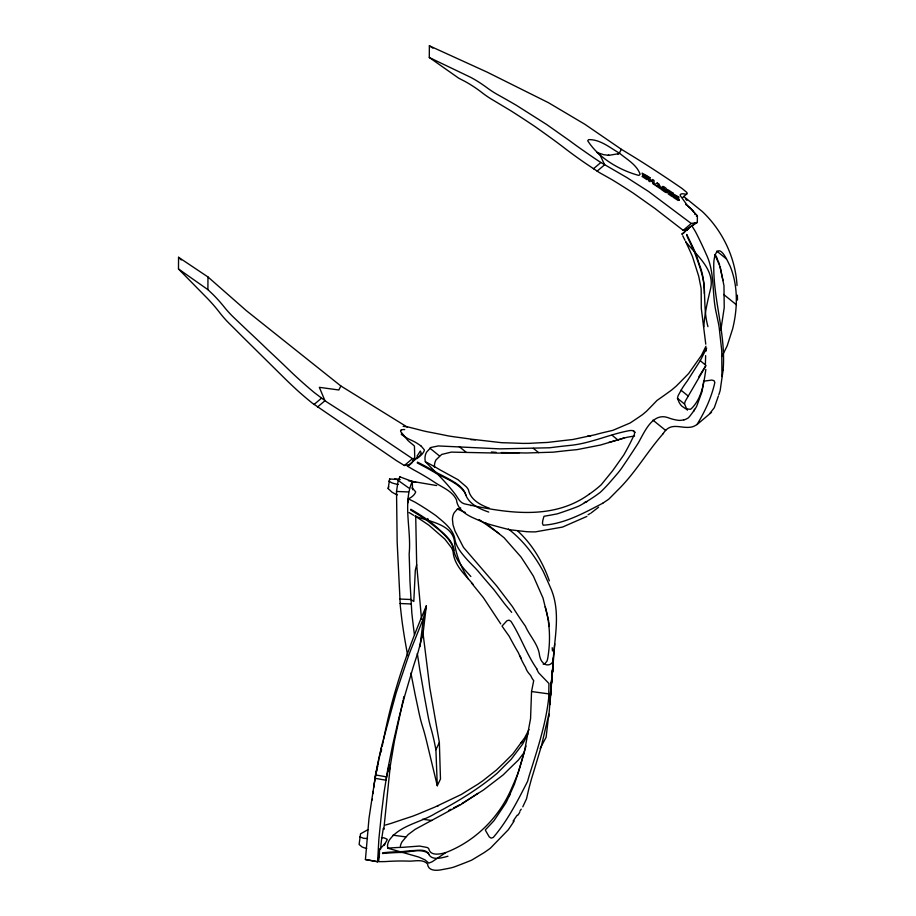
<?xml version="1.0" encoding="UTF-8"?>
<svg xmlns="http://www.w3.org/2000/svg" width="916" height="916" viewBox="0 0 916 916"><rect width="100%" height="100%" fill="white"/><g stroke="black" fill="none" stroke-linecap="round" stroke-linejoin="round"><path stroke-width="1.37" d="M682.741 197.455L686.92 193.814A3.149 1.477 52.3 0 0 686.931 192.532L682.168 188.57A1259.843 929.671 -2.2 0 0 634.479 157.312L621.392 149.319L584.809 124.244L548.409 102.672L487.14 72.135L429.364 45.8L429.295 57.502L458.71 78.181L465.168 81.524A77.402 42.617 40.7 0 1 480.018 91.108L481.301 92.081A56.368 30.526 42.3 0 0 492.934 100.039L510.888 110.802A710.507 378.182 43.8 0 1 534.257 126.064A699.755 365.896 45.2 0 1 556.951 142.358L562.538 146.56A272.556 139.919 46.7 0 0 585.69 163.437L599.007 172.357L611.865 179.605A514.059 253.789 49.4 0 1 633.494 193.276L654.757 208.344L683.153 230.317L685.248 230.042L697.328 222.451L697.385 216.119L696.71 215.191M409.83 464.549L404.38 465.5L396.365 460.576L312.184 403.051A275.773 128.492 52.9 0 1 301.57 394.143L298.937 391.83A271.915 124.507 53.9 0 1 286.09 379.762L242.351 336.55A691.763 292.719 57.7 0 0 229.092 323.337L228.679 322.913A57.113 23.793 58.4 0 1 220.424 313.593L219.714 312.677A76.36 31.499 58.8 0 0 211.768 303.104L210.737 301.971A79.955 32.655 59.2 0 0 207.657 298.673L178.483 268.972L178.551 257.27L207.966 276.964L246.404 310.707L340.855 385.98L407.437 427.2M401.231 430.028L400.739 430.497A3.16 1.603 47.3 0 0 400.693 431.585L407.769 440.321A30.297 15.412 47.3 0 0 411.41 443.47A31.877 16.213 47.3 0 1 414.444 446.069L414.753 458.24L412.452 458.653L360.389 423.65A514.059 251.224 50 0 0 338.977 409.784L326.772 401.987L314.154 392.472A272.556 127.461 52.7 0 1 293.086 373.831L288.139 369.091A699.755 319.512 54 0 0 268.377 350.359A710.507 316.272 55.3 0 0 248.831 331.798L234.393 318.07A56.368 24.423 56.6 0 1 225.107 308.12L224.122 306.883A77.402 32.552 58 0 0 212.81 294.311L207.898 289.651L207.966 276.964M407.654 655.581L404.654 638.521A271.915 55.258 88.3 0 1 402.227 622.537L401.815 619.262A275.773 54.307 89.3 0 1 400.303 605.865L397.166 542.226L396.525 491.457L398.174 480.442L399.88 476.847L412.223 481.415C402.605 503.869 411.559 530.261 409.154 554.008A514.059 91.589 -88 0 1 409.956 581.122L411.834 613.044A272.556 53.3 89.5 0 0 414.444 634.765M550.837 690.939L550.871 690.046M706.156 351.046L706.202 348.378M705.389 364.19L705.641 355.626M548.695 697.969L548.936 683.508L538.963 673.145A59.78 16.717 -75 0 1 536.787 668.783M540.154 748.441L546.108 737.288L548.821 714.194L541.459 745.83L533.032 773.894A48.079 12.24 -76 0 0 530.101 783.982L529.7 785.459A49.979 13.98 -75 0 0 528.555 789.935L526.528 798.798L522.784 806.836M704.347 293.475C704.965 278.922 699.091 264.987 694.282 251.556A184.849 64.418 70.5 0 0 687.561 237.404L686.679 234.45A154.632 53.895 70.5 0 1 694.374 250.469L695.897 253.869A158.583 46.956 76.1 0 1 699.252 264.358C707.656 284.292 702.091 306.15 707.965 326.657M379.59 853.414L377.632 861.761L365.427 859.529L368.988 818.4L375.846 773.058A275.773 4.225 -77.7 0 1 378.148 761.803L378.743 758.917A271.915 0.801 -77 0 1 382.132 744.135L396.101 693.068A691.763 33.274 -74.1 0 1 401.059 678L401.219 677.542A57.113 3.286 -73.6 0 0 404.746 667.134L405.078 666.115A76.36 4.82 -73.2 0 1 408.708 655.524L409.166 654.276A79.955 5.496 -72.9 0 1 410.505 650.635L423.444 618.289L426.341 605.888C409.108 646.123 394.349 687.584 385.407 730.499L383.529 739.693M508.403 529.047C523.002 540.2 534.36 555.165 543.096 571.195A363.858 115.679 73.5 0 1 551.008 588.851C561.245 613.182 554.065 639.334 552.875 664.581M552.508 670.054L552.726 668.886M377.621 861.75L378.869 839.125L381.64 811.897A514.059 26.461 -79.7 0 0 384.022 792.58L387.766 769.394A272.556 4.912 -77.8 0 1 392.483 745.967L393.765 740.139A699.755 0.733 -76.9 0 0 399.078 717.285L399.078 717.262A710.507 11.484 -75.9 0 1 404.941 695.118L409.67 679.031A56.368 1.901 -74.9 0 0 413.059 667.535L413.494 666.15A77.402 3.996 -73.9 0 1 418.131 651.986L423.089 633.242L426.341 605.888M366.709 848.491A21.434 13.087 3.9 0 1 362.083 846.968L359.118 844.46L360.526 833.835L368.095 829.587M550.001 702.091L549.795 703.305L550.047 701.667M552.474 670.306L551.123 686.073M359.69 836.789L363.549 838.277A23.14 11.21 -12.7 0 0 367.534 838.449M397.338 494.915A23.14 12.263 22.6 0 1 391.876 492.098L388.189 488.594L389.644 478.954M408.032 502.712L408.353 498.865L414.822 502.06A150.35 78.753 28.1 0 1 436.13 515.8C443.31 521.925 452.035 528.131 454.622 537.726C455.573 546.703 462.053 553.894 467.801 560.374A347.061 169.575 42.9 0 0 475.45 568.264L478.026 571.08A422.974 194.318 50.5 0 0 493.804 589.538L504.35 603.461A91.611 38.609 58.1 0 0 509.834 610.045L511.678 612.346M548.787 716.85L554.753 643.845M552.783 667.226L553.161 664.215L552.692 669.596M550.104 699.996L550.356 696.858M551.111 688.947L551.398 685.466M686.691 230.523L686.748 229.916M552.692 669.321L552.314 672.138L552.783 666.665M551.214 688.523L550.653 692.565L551.329 685.809M551.077 689.256L550.86 690.882M703.832 326.829C704.564 314.199 707.404 301.868 710.358 289.605C715.636 270.071 696.412 255.152 685.615 241.606L686.553 243.541A153.648 53.002 70.9 0 1 692.485 256.583L698.713 276.243L701.049 288.059A20.473 4.752 82.3 0 1 701.187 292.983L701.29 308.303L705.767 344.153M380.564 849.235L380.609 848.777A31.877 2.702 -81.6 0 0 380.953 845.25A30.297 2.565 -81.6 0 1 381.377 840.991L383.289 828.419A18.492 1.569 -81.6 0 1 383.815 829.438L390.262 765.971L394.475 740.826L403.063 700.293M549.921 702.938L549.634 704.908L550.104 699.435M550.596 690.996L549.989 695.839M548.73 697.729C546.05 722.426 538.448 746.254 531.04 769.852A59.78 16.717 -75 0 0 527.582 781.371C517.666 800.824 507.533 820.862 493.255 837.453L491.171 838.14L489.247 836.915L485.743 830.869L485.343 829.896L486.087 829.117A283.399 63.88 -52.7 0 0 493.884 820.782L493.976 820.679A236.236 37.167 -59.6 0 0 501.831 809.034A119.046 18.721 -59.6 0 0 505.804 803.011L506.869 800.962A102.592 8.553 -66.6 0 0 509.72 794.687L510.67 792.592A96.844 8.072 -66.6 0 0 514.403 784.211L520.013 766.91A409.715 2.267 -73.8 0 0 523.872 753.582L524.937 749.162A393.056 28.98 -81 0 1 530.559 718.682L531.543 691.534L533.719 680.565A393.056 39.296 -83.5 0 1 530.925 675.997L530.295 675.092A409.715 72.375 89.2 0 1 527.788 671.955A59.838 10.568 89.2 0 1 525.475 667.237L524.158 664.936A96.844 24.045 81.7 0 1 521.536 659.806L520.883 658.398A102.592 25.465 81.7 0 1 518.903 653.887L518.135 652.272A119.046 37.224 74.2 0 1 515.09 647.074A236.236 73.875 74.2 0 1 509.09 636.082L509.01 635.979A283.399 104.504 66.7 0 1 502.632 626.956L502.025 626.086L506.937 620.762L509.01 620.132L510.945 621.311C520.7 636.437 526.425 653.944 536.787 668.795M419.94 646.685L423.444 618.289M551.375 683.909L551.661 679.466L551.008 687.366L551.535 681.928M372.915 793.634L373.213 791.355M408.479 491.949L396.525 491.457M373.705 787.726L374.278 783.661M377.106 767.974L378.846 759.616M721.865 376.556L721.968 374.003A91.611 9.687 -86.8 0 1 721.877 366.446L721.728 350.37A422.974 75.135 87.1 0 1 719.186 327.481L718.568 323.84A347.061 84.501 81.2 0 1 716.335 313.306C711.675 293.658 715.201 272.739 706.133 254.041A150.35 53.597 69.6 0 0 695.404 231.565L691.775 225.668A39.835 16.099 63.8 0 0 694.591 223.79M553.275 657.768C554.352 664.776 545.982 667.592 542.203 661.799A48.079 12.24 -76 0 1 540.371 658.386L540.154 657.734A49.979 13.98 -75 0 1 539.558 655.478C538.356 644.36 529.688 636.07 525.383 626.109A161.342 60.41 65.8 0 1 512.422 606.598L496.621 585.885L463.473 547.379L454.966 530.959L452.985 524.731L452.435 519.269A45.113 23.003 35.4 0 1 454.29 512.605L457.29 509.204L460.725 507.991M372.24 799.977L372.377 799.096M705.847 369.446C704.038 381.732 702.332 395.071 694.465 405.158A51.399 7.305 -66.8 0 1 690.424 409.303L685.763 408.857L681.664 405.983A170.468 51.342 -52.3 0 1 678.836 401.78L677.497 398.345A13.465 4.053 -52.3 0 1 678.275 395.357L682.5 387.834A52.945 15.95 -52.3 0 1 687.424 380.781L700.397 360.423L706.683 348.069M374.335 783.317L375.033 779.39M375.503 776.768L376.705 770.104M381.148 751.99L381.606 749.506M380.953 750.994L381.48 747.731L379.087 758.471M552.234 673.775L552.039 674.863L552.703 670.478L552.382 673.02M552.005 676.603L551.684 679.157L552.348 674.783L552.142 675.848M551.008 688.34L551.203 687.286M382.19 746.231L383.266 740.998M377.965 763.818L378.113 763.085M403.361 699.045L403.933 696.538M415.704 515.559L416.677 564.725L415.314 570.233L413.803 601.468L410.815 599.499L399.72 599.053M388.189 488.594L388.739 486.625M390.01 767.745L388.934 771.57L389.14 764.94L385.957 780.226L374.862 778.268L377.701 766.177M525.979 746.025L518.021 773.31A51.399 4.282 -66.6 0 1 511.895 787.657C499.667 816.82 475.702 840.98 446.081 852.441C440.699 854.124 430.325 856.46 428.791 848.777A20.473 7.912 -32.5 0 0 427.016 847.46L419.631 846.063L402.8 847.323A153.648 70.395 -19.3 0 0 389.827 848.01L387.789 848.193L387.537 846.693A37.167 17.026 -19.3 0 1 389.369 840.041C400.052 825.087 420.776 822.637 435.65 813.271C457.416 801.821 478.576 789.008 497.388 773.07A423.696 95.516 -52.7 0 1 511.128 759.353L522.624 744.135L527.971 733.842M720.388 330.332L721.19 327.745A506.262 13.11 -80.4 0 0 724.224 307.684L723.972 285.735L720.171 266.774M718.808 394.785L720.159 390.582A161.342 4.58 -80.6 0 1 723.113 370.213M718.362 396.078L714.308 407.7L710.106 413.082M420.891 639.586L423.089 633.242M597.118 171.166L604.617 164.811L599.923 154.655L597.507 152.674L603.713 154.701A44.483 17.851 -26 0 0 605.247 154.873L608.751 155.376L619.044 153.613L621.392 149.319M439.359 742.487L440.47 779.058L437.287 785.733L435.901 749.723L439.359 742.487L429.787 687.63L422.768 631.17M508.689 796.805L510.109 794.47M705.618 366.263L685.34 401.082A13.465 4.053 -52.3 0 0 684.561 404.07L686.702 409.005A172.162 38.106 -59.9 0 0 687.366 410.185M340.855 385.98L338.851 389.987L319.329 387.331L324.974 400.716L317.474 407.059M722.117 356.164L727.212 345.767A363.858 19.362 -74.1 0 1 732.628 328.913C737.723 308.326 738.216 285.895 730.063 266.006C728.197 262.755 720.171 242.511 715.35 254.579A45.113 13.671 75.4 0 0 713.827 262.022C712.556 298.467 726.159 333.619 723.113 370.19M694.58 409.28L693.607 411.502M415.75 482.171L412.085 481.873M414.753 458.24L411.673 463.21M680.382 194.593L680.84 194.146A16.694 8.004 51.7 0 1 682.122 193.803A19.396 9.126 52.3 0 1 685.386 194.215L686.782 194.02M412.956 461.229L413.826 459.546A4.614 2.633 27.1 0 0 413.94 458.893M517.987 815.125L519.75 812.32M514.162 821.022L508.334 829.724L490.346 848.239A91.611 26.953 -45 0 1 483.946 852.739L471.66 860.147A422.974 147.27 -38.1 0 1 453.809 867.097L450.935 867.899A347.061 136.839 -31.3 0 1 442.497 869.536C437.172 870.727 428.173 871.448 427.543 864.006C422.665 858.544 414.215 861.578 407.872 861.097A150.35 69.868 -17.8 0 0 385.396 861.578L378.651 861.681L379.705 848.846A41.002 19.854 -12.7 0 0 382.121 846.762L382.842 846.006A37.373 17.118 -19.3 0 0 387.033 840.075A4.58 2.095 -19.3 0 0 387.147 839.228L384.136 837.888A27.743 13.431 -12.7 0 0 381.468 837.671M698.851 376.762L705.973 365.438L700.225 360.664M519.887 811.187L521.25 809.172M513.086 821.125L517.162 815.217M384.033 845.399L385.155 843.796M663.173 433.646C671.05 420.65 681.985 429.879 692.862 426.684A59.78 7.053 -44.1 0 0 696.904 424.623C704.908 411.742 711.56 397.315 714.835 382.499L714.056 380.69L711.835 380.071L703.717 381.182L703.568 382.087A283.399 5.599 -79.9 0 0 702.08 391.35L702.068 391.464A236.236 14.232 -73.5 0 1 698.404 401.586A119.046 7.168 -73.5 0 1 696.641 406.326L695.897 407.666A102.592 14.587 -66.8 0 1 693.504 411.204L692.736 412.292A96.844 13.763 -66.8 0 1 689.851 416.139L688.443 417.776A59.838 13.374 -59.7 0 1 683.886 419.871M529.047 729.583A151.243 12.606 -66.6 0 0 524.616 737.872L512.742 754.063A612.609 138.098 -52.7 0 0 503.308 763.452L496.346 770.127A545.81 156.43 -45.9 0 0 483.098 780.592L478.106 784.073A690.916 235.126 -39.2 0 0 461.424 794.412L434.642 807.179A798.809 340.054 -25.9 0 0 418.051 814.106L412.555 816.248A719.747 329.726 -19.3 0 0 390.8 823.495L385.407 825.053M524.421 752.15L518.364 760.062A506.262 116.698 -52.2 0 0 503.136 774.925L483.385 790.05L462.191 803.378M683.886 419.86A409.715 91.554 -59.7 0 1 679.924 420.398L678.504 420.352A393.056 118.37 -52.3 0 1 668.176 417.719C652.501 412.051 644.44 432.157 638.269 443.012A393.056 128.034 -49.7 0 1 621.163 468.855L618.415 472.427A409.715 161.491 -41.7 0 1 609.472 482.789A59.838 23.587 -41.7 0 1 600.209 492.396L596.373 495.201A96.844 43.865 -33.4 0 1 588.667 500.308L586.687 501.544A102.592 46.464 -33.4 0 1 580.63 505.151L578.5 506.239A119.046 59.609 -24.8 0 1 571.47 508.941A236.236 118.278 -24.8 0 1 557.397 513.819L557.249 513.853A283.399 152.205 -16 0 1 545.135 516.086L543.99 516.28L542.787 520.494L542.444 523.334L543.199 525.2C564.233 523.986 584.156 512.937 602.762 503.228M477.923 793.359L461 804.534L415.131 829.358L408.089 834.625L402.067 841.781A36.457 16.774 -18.9 0 0 400.349 846.304M663.344 433.474C647.051 451.851 634.891 473.618 617.075 490.781A59.78 7.053 -44.1 0 1 608.671 499.243L602.774 503.216M589.091 494.274A51.399 23.278 -33.4 0 0 601.217 484.747L612.69 470.664L623.853 454.874A170.468 55.532 -49.7 0 0 630.357 442.783L634.181 434.986A13.465 4.385 -49.7 0 0 634.559 432.329L633.677 430.852L632.04 430.52A52.945 17.244 -49.7 0 0 628.216 430.852C609.048 434.562 590.935 443.081 571.298 445.279A423.696 227.546 -16 0 0 549.68 447.775L499.884 448.863L438.295 445.943L430.944 447.455L426.524 452.206A37.167 21.286 25.3 0 0 425.024 459.637L425.356 461.733C435.604 472.084 446.092 482.354 454.989 493.919C457.828 497.422 459.489 502.472 464.286 503.823C505.575 512.857 552.302 520.952 589.091 494.285M519.452 452.71L498.659 453.111L451.256 452.115L441.684 454.45L436.005 459.889A36.457 20.85 25.9 0 0 434.505 467.32M598.606 507.189L590.957 513.086M314.016 404.517L321.47 398.197M593.431 168.807L600.885 162.487L626.773 177.509L648.528 191.467L691.237 223.481L697.351 222.428M404.38 465.5L412.452 458.653M683.21 230.317L691.282 223.47M421.257 446.184A27.743 15.469 32.6 0 0 410.78 439.989A23.14 12.904 32.6 0 1 402.41 435.077L402.273 434.963M586.87 516.418L562.516 527.078L535.299 531.887A91.611 51.754 -6.1 0 1 526.517 531.681L509.662 529.734A422.974 244.95 2.7 0 1 487.197 523.7L483.751 522.452A347.061 202.631 11.2 0 1 474.041 518.227C466.13 514.792 457.439 509.353 456.5 499.93C452.538 491.308 443.012 487.713 435.524 482.915A150.35 85.669 27.1 0 0 413.654 469.862L407.437 466.164L417.501 457.645A41.002 22.866 32.6 0 0 419.654 456.351L420.33 455.825A37.373 21.412 25.3 0 0 424.2 450.786A4.58 2.622 25.3 0 0 424.268 449.767L421.257 446.195M691.775 225.668L681.722 234.175A41.002 16.099 65.2 0 0 683.187 233.454L683.599 233.156A37.373 12.893 70.9 0 0 686.107 229.263M697.122 424.497L711.549 412.292M520.7 743.254L522.853 741.605M445.84 852.544L432.1 861.796L428.803 863.09L424.978 859.861L418.738 857.055L387.789 848.193M437.356 806.32L438.455 805.622M588.072 514.735L589.996 513.636M617.934 154.06L619.479 153.201C626.853 159.384 636.769 164.708 640.124 174.235L638.876 175.448C619.388 170.204 598.698 157.976 587.728 140.789L588.541 139.633C600.117 139.232 609.919 147.705 619.479 153.201M448.519 810.58L451.038 809.252M453.546 807.935L459.958 804.66M389.552 478.999L400.223 479.618M621.46 438.81L624.185 437.653M447.947 856.22C442.027 857.857 430.967 861.2 428.39 853.265C419.723 847.804 408.742 852.853 399.25 852.464A184.849 85.062 -18.9 0 0 384.8 853.323L382.533 853.529L382.762 852.773A154.632 71.162 -18.9 0 1 399.273 851.674L402.559 851.594A158.583 67.979 -25.4 0 1 411.753 850.632C417.032 850.678 426.432 848.205 428.986 854.559M584.328 502.529L587.133 501.556M608.625 442.508L627.048 437.275L634.536 436.005M620.35 439.119L600.507 445.027L577.103 449.619A506.262 273.105 -15.4 0 0 553.401 452.16L526.219 452.996L501.373 452.55M705.95 346.237A151.243 21.503 -66.8 0 0 705.045 348.091L701.427 355.431L688.649 373.499A381.022 114.752 -52.3 0 1 676.157 386.186L671.623 390.033A391.075 145.621 -44.4 0 1 657.012 400.441A391.075 97.726 -57.3 0 1 646.387 411.376L642.551 414.605A381.022 124.118 -49.7 0 1 630.139 422.986L612.85 430.348L605.831 431.997A151.243 68.494 -33.4 0 0 595.091 434.745L572.74 439.531A612.609 329.004 -16 0 0 557.89 441.214L547.344 442.451A545.81 306.963 -7.3 0 0 529.036 443.367L522.509 443.401A690.916 399.044 1.3 0 0 501.693 442.703L471.442 439.199A798.809 464.687 17.7 0 0 453.993 436.806L448.359 435.924A719.747 412.28 25.3 0 0 427.119 431.722L422.07 430.566A668.359 372.709 32.6 0 0 407.494 426.822L403.155 426.352M696.378 216.233L697.385 216.119M608.27 155.056L608.888 155.033M587.477 436.188L590.602 436.234M475.45 439.795L470.893 439.657M398.197 480.442L409.005 488.159M400.063 603.518L411.101 603.976M491.4 452.012L496.22 452.378M408.433 480.728L436.692 485.56M531.543 691.534L548.592 693.859M422.516 819.236L431.848 820.507M392.987 835.174L405.731 836.903M470.595 505.483L471.213 505.586M394.762 478.862L398.002 479.434M375.457 774.925L386.495 776.883M365.427 859.529L377.3 861.613M488.743 512.067C479.194 508.815 467.858 503.594 465.099 492.945C457.805 482.102 444.409 478.392 433.737 471.923A184.849 105.718 25.9 0 0 419.517 464.103L417.295 462.969L417.49 462.133A154.632 88.44 25.9 0 1 433.726 470.927L436.966 472.862A158.583 92.172 18.4 0 1 446.779 477.889C454.107 482.022 463.301 486.442 465.935 495.121M489.362 508.22C480.579 505.117 470.446 499.793 468.442 489.831A20.473 11.942 9.7 0 0 466.187 486.694L458.092 479.755L440.207 469.954A153.648 88.016 25.3 0 0 427.36 462.763L425.356 461.733M521.227 658.604L520.196 656.119M457.336 509.056L465.385 512.502M429.295 57.502L470.32 77.162A79.955 44.701 39.2 0 1 474.545 79.486L475.931 80.31A76.36 42.48 39.7 0 1 486.694 87.512L487.644 88.211A57.113 31.613 40.2 0 0 498.647 95.207L499.197 95.504A691.763 379.659 41 0 1 516.441 105.351L546.589 124.462L569.534 140.64A271.915 141.9 45.4 0 0 584.202 151.174L587.122 153.224A275.773 141.991 46.4 0 0 598.858 161.182L600.885 162.487M479.183 519.601L499.174 533.627M409.097 512.559L413.734 515.33M429.364 45.8L432.902 48.159M178.483 268.972L207.898 289.651M485.171 522.601L504.04 537.703L520.975 556.951A506.262 188.742 66.1 0 1 533.41 576.198L543.016 598.068L548.718 621.22M402.41 435.077L401.219 434.115M683.611 196.39L702.366 211.585C722.61 230.729 735.468 257.762 737.037 285.586M716.77 251.087L726.503 258.976M723.64 294.437L736.395 304.776M680.977 390.182L688.042 395.907M677.497 398.345L684.561 404.07M652.948 420.123L665.692 430.451M633.128 430.657L635.143 432.295M612.048 435.237L617.876 439.955M533.341 448.336L538.665 452.641M459.214 446.619L466.187 452.264M429.867 448.164L439.394 455.882M596.854 152.228L597.507 152.823M692.622 210.268L691.912 209.592A26.175 10.614 47.4 0 0 687.527 205.905M178.551 257.27L181.265 259.984M517.861 531.12C532.505 544.596 542.776 562.172 549.337 580.824M473.022 584.248C464.881 574.607 454.153 565.172 453.099 551.798A20.473 9.904 44.3 0 0 451.542 547.779L444.764 539.02L429.135 525.406A153.648 80.093 29.7 0 0 416.895 517.288L414.971 516.097C429.02 521.651 454.141 524.204 454.645 543.657C456.351 556.252 461.63 568.115 468.236 578.878M685.512 198.829L686.931 200.409M470.847 576.496C463.427 568.195 454.611 559.527 453.386 547.871C448.519 535.539 436.314 528.04 426.455 520.002A184.849 96.512 29.2 0 0 412.784 511.311L410.654 510.029L410.872 509.273A154.632 80.734 29.2 0 1 426.49 519.086L429.604 521.215A158.583 80.505 36.3 0 1 438.123 528.475C444.615 534.486 452.962 540.818 453.878 550.344M388.865 481.095L391.888 482.869A21.434 9.32 5.4 0 0 398.185 484.461M471.465 582.954L483.35 597.633L500.72 623.876M692.198 209.867L692.519 210.348A26.724 10.797 63.8 0 1 693.572 212.02M682.741 235.778L685.008 240.347M714.846 254.499L719.804 266.064L723.01 280.559M550.47 696.984L550.012 702.366M716.14 255.988L717.594 259.583M718.087 260.831L719.552 264.61M550.527 696.034L551.008 691.065L550.127 698.187M427.761 518.525L428.241 520.277M437.287 785.733L426.867 742.407A79.955 19.064 82.8 0 0 425.78 738.033L425.425 736.613A76.36 17.999 83.2 0 0 422.413 726.09L422.139 725.197A57.113 13.316 83.7 0 1 419.276 714.091L419.139 713.518A691.763 158.09 84.4 0 0 415.257 695.175L410.895 673.008M545.238 606.793C550.035 623.395 550.63 641.292 547.734 658.295A13.465 1.351 -83.5 0 1 547.001 661.077L545.089 663.482A171.429 30.617 89 0 1 543.188 664.169M435.901 749.723L434.505 742.716A77.402 17.816 84.1 0 0 430.76 727.636L430.394 726.422A56.368 12.481 85.5 0 1 427.738 714.434L424.142 694.992A710.507 151.209 86.9 0 0 419.78 669.63L419.78 669.596A699.755 142.862 88.2 0 0 417.307 653.532M399.88 476.847L399.983 477.476M421.509 619.102L416.677 564.725M552.211 647.715L552.462 650.933M412.658 489.739L412.589 488.881A30.297 4.866 -85.5 0 1 412.395 485.045A31.877 5.118 -85.5 0 0 412.246 481.793L412.223 481.415M548.798 622.273L549.108 626.51M737.357 295.181L737.506 300.059M408.341 498.854A39.835 21.16 20.8 0 0 414.272 494.457L415.452 492.648A4.614 2.416 28.1 0 0 415.578 491.732L412.727 488.514A26.724 14.198 20.8 0 0 411.891 488.022M401.208 429.993A18.492 9.4 47.3 0 1 404.7 429.593M696.71 215.18A30.468 14.335 52.3 0 0 690.263 208.23A30.308 14.267 52.3 0 1 686.908 204.841L680.336 195.669A3.149 1.511 51.4 0 1 680.313 194.81M411.33 463.37A39.835 22.03 34.4 0 1 409.555 464.893M408.88 465.339A39.835 22.03 34.4 0 1 407.425 466.152M686.885 205.402A21.434 8.691 47.4 0 1 685.615 204.371M695.336 222.84A39.835 16.099 63.8 0 1 694.969 223.332M688.843 227.752A37.464 13.053 70.5 0 1 687.927 229.286M687.584 229.71A37.464 13.053 70.5 0 1 686.828 230.42M694.58 213.737A26.724 10.797 63.8 0 1 695.061 214.607M666.482 190.768L665.703 191.135L663.539 189.772L663.505 188.272L662.108 187.333L662.165 189.887C669.63 196.848 668.875 188.307 662.955 186.395L662.096 186.853L666.482 190.768M648.07 179.158L646.914 179.605L642.024 176.433L642.895 175.975L646.742 178.254L642.803 175.162L642.082 173.158L647.864 176.307L646.982 176.765C638.761 172.082 647.761 176.227 648.07 179.158M679.271 199.997L678.115 200.455L673.226 197.272L674.107 196.826L677.955 199.093L674.016 196.001L673.294 193.997L679.065 197.146L678.195 197.604C669.917 192.887 678.974 197.077 679.271 199.997M417.375 455.687L417.101 458.561A37.464 21.423 25.9 0 0 420.948 453.535A4.591 2.622 25.9 0 0 421.028 452.515L420.295 451.015L417.375 455.687M657.219 183.005L654.402 184.7L656.142 185.856L658.123 184.689L659.325 186.944L657.436 185.685L656.612 186.177L661.925 189.726L658.844 183.921L657.219 183.005M673.031 193.116L672.149 193.574L669.55 191.833L672.848 194.467L671.966 194.913L669.585 193.322L673.1 196.15L672.218 196.596L668.211 193.929L668.119 189.841L673.031 193.116M649.913 177.681L648.517 176.742L648.608 180.83L650.017 181.769L649.982 180.246L652.673 182.044L652.707 183.566L654.104 184.494L654.013 180.418L652.604 179.479L652.639 180.979L649.959 179.181L649.913 177.681"/></g></svg>
